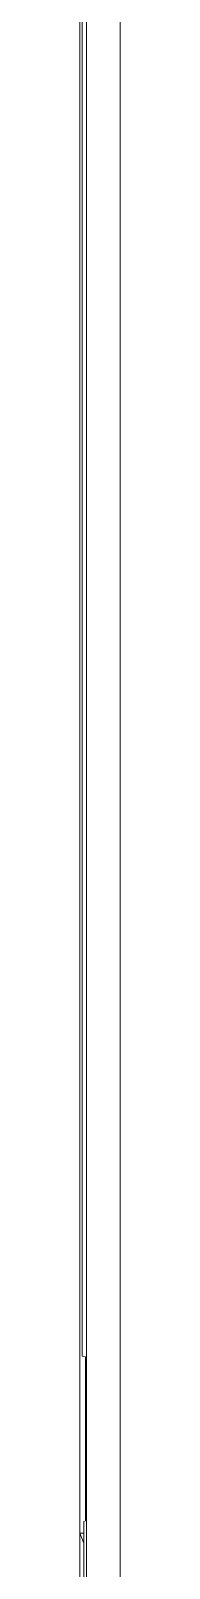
# Model space of a CAD drawing. Header units: millimetres. Extents: x 33157 to 59611, y -29750 to 1750.
# Drawn here: x 53643.79 to 53644.6, y 154.19 to 184.96 of the extents above; entities that cross this region are included whole.
import ezdxf

# ---------------------------------------------------------------- set-up
doc = ezdxf.new("R2010")
doc.units = ezdxf.units.MM
doc.layers.get('0').update_dxf_attribs({"lineweight": 18})

msp = doc.modelspace()

# ---------------------------------------------------------------- linework, layer by layer
at = {"lineweight": 9}
for p, q in [((53643.794, 279.827), (53643.794, 115.432)), ((53643.841, 213.626), (53643.841, 158.438)), ((53643.926, 213.626), (53643.926, 152.931)), ((53644.596, 213.079), (53644.596, 152.931)), ((53643.907, 158.419), (53643.907, 155.137)), ((53643.869, 155.128), (53643.869, 152.931))]:
    msp.add_line(p, q, dxfattribs=at)
for points in [[(53643.841, 158.438), (53643.841, 158.438), (53643.907, 158.419), (53643.907, 158.419)], [(53643.907, 155.137), (53643.907, 155.137), (53643.869, 155.128), (53643.869, 155.128)], [(53643.794, 154.892), (53643.794, 154.892), (53643.869, 154.694), (53643.869, 154.694)], [(53643.869, 154.892), (53643.869, 154.892), (53643.794, 154.892), (53643.794, 154.892)]]:
    msp.add_open_spline(points, degree=3, dxfattribs=at)

doc.saveas('drawing.dxf')
